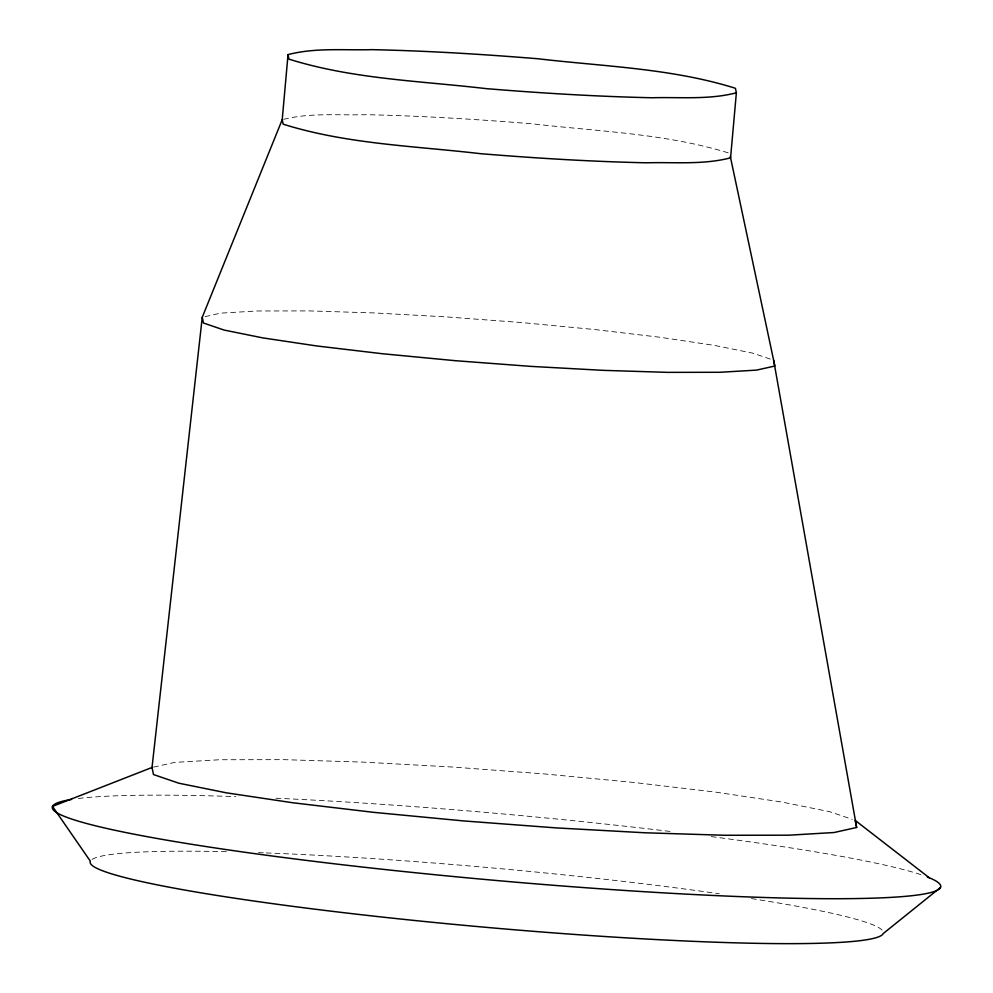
<?xml version="1.0" encoding="UTF-8"?>
<svg xmlns="http://www.w3.org/2000/svg" width="993" height="993" viewBox="0 0 993 993"><rect width="100%" height="100%" fill="white"/><g stroke="black" fill="none" stroke-linecap="round" stroke-linejoin="round"><path stroke-width="0.74" stroke-dasharray="4.96 3.72" d="M283.663 119.334C310.561 112.544 338.75 115.511 366.206 114.692C421.653 115.883 477.025 119.297 532.298 123.815C597.712 131.424 664.962 133.41 728.241 152.848M205.079 316.618L220.583 313.143L257.162 310.983L309.518 310.908L374.063 312.932L446.416 316.904L521.648 322.564L594.621 329.527L660.357 337.31L714.401 345.39L753.042 353.21L770.928 359.317M153.53 767.117L174.569 762.413L219.577 759.744L283.998 759.657L363.438 762.14L452.473 767.03L545.045 773.994L634.85 782.571L715.742 792.141L782.236 802.096L829.8 811.715L852.255 819.374M78.348 798.484A446.006 33.439 5.1 0 1 235.813 796.609M275.93 798.223A446.006 33.439 5.1 0 1 671.764 831.637M711.273 836.602A446.006 33.439 5.1 0 1 922.981 875.379M92.088 859.429A398.193 29.852 5.1 0 1 229.979 851.783M258.428 852.652A398.193 29.852 5.1 0 1 264.684 852.875M266.261 852.937A398.193 29.852 5.1 0 1 719.255 893.762M751.428 898.578A398.193 29.852 5.1 0 1 882.827 930.975"/><path stroke-width="1.49" d="M282.223 119.657L288.032 54.615C315.364 47.465 344.062 50.444 372.003 49.65C427.462 50.842 482.834 54.255 538.107 58.773C603.98 66.506 671.789 68.306 735.428 88.29L736.372 92.796L730.563 157.837C703.218 164.987 674.532 162.008 646.58 162.802C591.133 161.611 535.761 158.197 480.488 153.679C414.615 145.959 346.793 144.159 283.154 124.175L282.223 119.657L202.262 317.251L152.028 767.465L153.493 774.552L178.864 783.216L226.416 792.836L292.91 802.778L373.815 812.361L463.619 820.926L556.179 827.901L645.227 832.792L724.654 835.274L789.075 835.187L834.095 832.519L856.636 827.467L773.659 360.248M940.495 887.469L883.162 933.606A398.193 29.852 5.1 0 1 473.351 926.184A398.193 29.852 5.1 0 1 90.375 861.229L52.505 806.403L152.028 767.465M736.372 92.796C709.027 99.945 680.329 96.966 652.389 97.761C596.93 96.569 541.557 93.156 486.285 88.638C420.411 80.917 352.602 79.117 288.963 59.133L288.032 54.615M929.249 877.75L855.172 820.379L856.636 827.467M730.277 156.348L774.85 366.02L756.529 370.116L719.95 372.288L667.606 372.363L603.049 370.339L530.696 366.367L455.477 360.707L382.504 353.744L316.755 345.961L262.723 337.881L224.07 330.048L203.453 323.01L202.262 317.251M927.313 876.968A446.006 33.439 5.1 0 1 485.577 879.525A446.006 33.439 5.1 0 1 71.533 799.439"/></g></svg>
